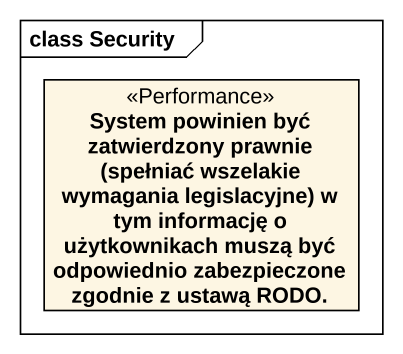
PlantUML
@startuml
mainframe class Security
hide circle
hide empty members
class "System powinien być zatwierdzony prawnie (spełniać wszelakie wymagania legislacyjne) w tym informację o użytkownikach muszą być odpowiednio zabezpieczone zgodnie z ustawą RODO." as System_powinien_być <<Performance>>
@enduml
